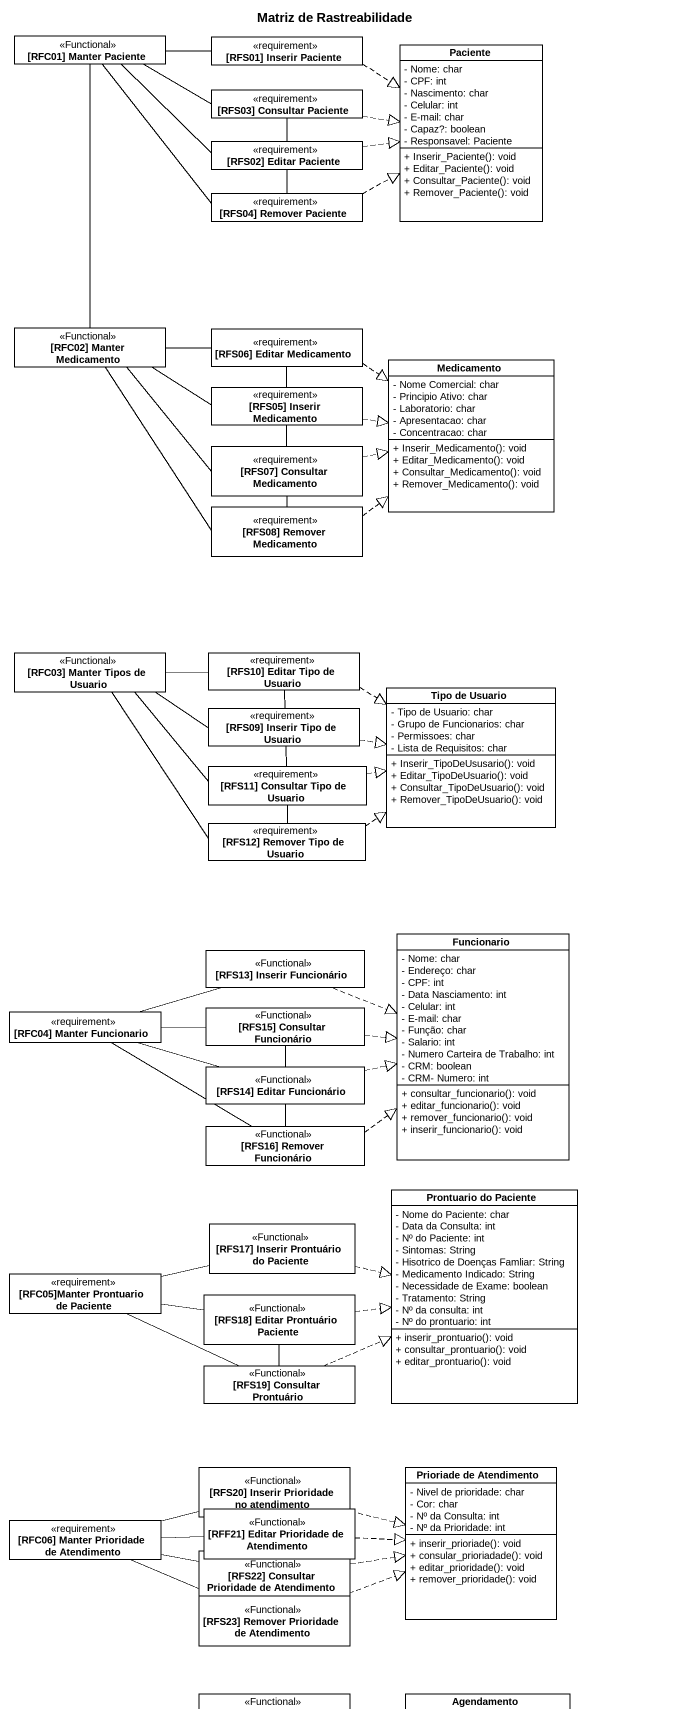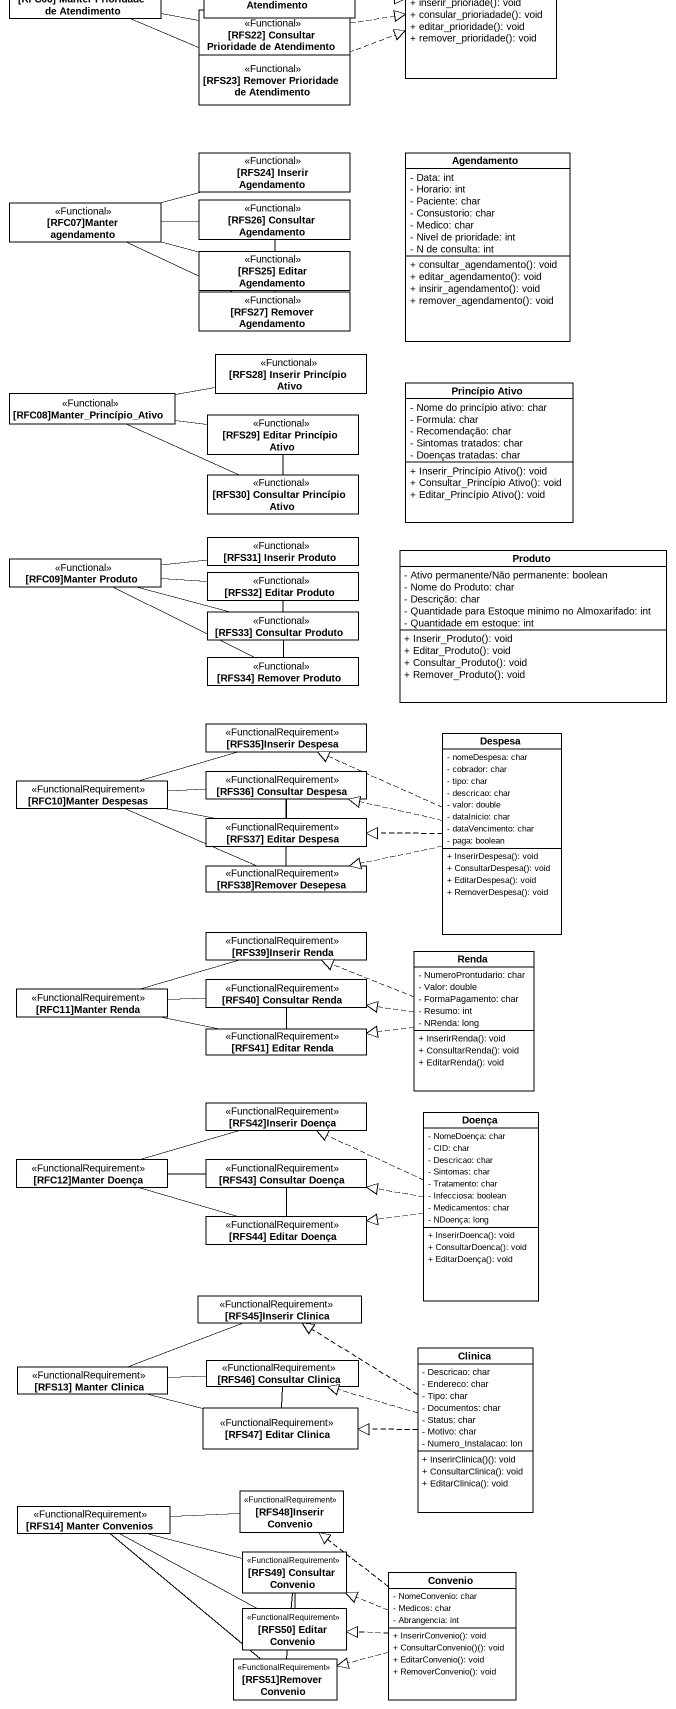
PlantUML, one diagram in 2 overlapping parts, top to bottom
@startuml
title Matriz de Rastreabilidade
hide circle
hide empty members
skinparam classAttributeIconSize 0
class "[RFC01] Manter Paciente" as RFC01_Manter_Paciente <<Functional>>
class "[RFS01] Inserir Paciente" as RFS01_Inserir_Paciente <<requirement>>
class Paciente {
  - Nome: char
  - CPF: int
  - Nascimento: char
  - Celular: int
  - E-mail: char
  - Capaz?: boolean
  - Responsavel: Paciente
  + Inserir_Paciente(): void
  + Editar_Paciente(): void
  + Consultar_Paciente(): void
  + Remover_Paciente(): void
}
class "[RFS03] Consultar Paciente" as RFS03_Consultar_Paciente <<requirement>>
class "[RFS02] Editar Paciente" as RFS02_Editar_Paciente <<requirement>>
class "[RFS04] Remover Paciente" as RFS04_Remover_Paciente <<requirement>>
class "[RFC02] Manter Medicamento" as RFC02_Manter_Medicamento <<Functional>>
class "[RFS06] Editar Medicamento" as RFS06_Editar_Medicamento <<requirement>>
class Medicamento {
  - Nome Comercial: char
  - Principio Ativo: char
  - Laboratorio: char
  - Apresentacao: char
  - Concentracao: char
  + Inserir_Medicamento(): void
  + Editar_Medicamento(): void
  + Consultar_Medicamento(): void
  + Remover_Medicamento(): void
}
class "[RFS05] Inserir Medicamento" as RFS05_Inserir_Medicamento <<requirement>>
class "[RFS07] Consultar Medicamento" as RFS07_Consultar_Medicamento <<requirement>>
class "[RFS08] Remover Medicamento" as RFS08_Remover_Medicamento <<requirement>>
class "[RFC03] Manter Tipos de Usuario" as RFC03_Manter_Tipos_de <<Functional>>
class "[RFS10] Editar Tipo de Usuario" as RFS10_Editar_Tipo_de_Usuario <<requirement>>
class "[RFS09] Inserir Tipo de Usuario" as RFS09_Inserir_Tipo_de <<requirement>>
class "Tipo de Usuario" as Tipo_de_Usuario {
  - Tipo de Usuario: char
  - Grupo de Funcionarios: char
  - Permissoes: char
  - Lista de Requisitos: char
  + Inserir_TipoDeUsusario(): void
  + Editar_TipoDeUsuario(): void
  + Consultar_TipoDeUsuario(): void
  + Remover_TipoDeUsuario(): void
}
class "[RFS11] Consultar Tipo de Usuario" as RFS11_Consultar_Tipo_de <<requirement>>
class "[RFS12] Remover Tipo de Usuario" as RFS12_Remover_Tipo_de <<requirement>>
class "[RFS13] Inserir Funcionário" as RFS13_Inserir_Funcionário <<Functional>>
class Funcionario {
  - Nome: char
  - Endereço: char
  - CPF: int
  - Data Nasciamento: int
  - Celular: int
  - E-mail: char
  - Função: char
  - Salario: int
  - Numero Carteira de Trabalho: int
  - CRM: boolean
  - CRM- Numero: int
  + consultar_funcionario(): void
  + editar_funcionario(): void
  + remover_funcionario(): void
  + inserir_funcionario(): void
}
class "[RFC04] Manter Funcionario" as RFC04_Manter_Funcionario <<requirement>>
class "[RFS15] Consultar Funcionário" as RFS15_Consultar_Funcionário <<Functional>>
class "[RFS14] Editar Funcionário" as RFS14_Editar_Funcionário <<Functional>>
class "[RFS16] Remover Funcionário" as RFS16_Remover_Funcionário <<Functional>>
class "Prontuario do Paciente" as Prontuario_do_Paciente {
  - Nome do Paciente: char
  - Data da Consulta: int
  - Nº do Paciente: int
  - Sintomas: String
  - Hisotrico de Doenças Famliar: String
  - Medicamento Indicado: String
  - Necessidade de Exame: boolean
  - Tratamento: String
  - Nº da consulta: int
  - Nº do prontuario: int
  + inserir_prontuario(): void
  + consultar_prontuario(): void
  + editar_prontuario(): void
}
class "[RFS17] Inserir Prontuário do Paciente" as RFS17_Inserir_Prontuário_do <<Functional>>
class "[RFC05]Manter Prontuario de Paciente" as RFC05_Manter_Prontuario_de <<requirement>>
class "[RFS18] Editar Prontuário Paciente" as RFS18_Editar_Prontuário <<Functional>>
class "[RFS19] Consultar Prontuário" as RFS19_Consultar_Prontuário <<Functional>>
class "[RFS20] Inserir Prioridade no atendimento" as RFS20_Inserir_Prioridade_no <<Functional>>
class "Prioriade de Atendimento" as Prioriade_de_Atendimento {
  - Nivel de prioridade: char
  - Cor: char
  - Nº da Consulta: int
  - Nº da Prioridade: int
  + inserir_prioriade(): void
  + consular_prioriadade(): void
  + editar_prioridade(): void
  + remover_prioridade(): void
}
class "[RFF21] Editar Prioridade de Atendimento" as RFF21_Editar_Prioridade_de <<Functional>>
class "[RFC06] Manter Prioridade de Atendimento" as RFC06_Manter_Prioridade_de <<requirement>>
class "[RFS22] Consultar Prioridade de Atendimento" as RFS22_Consultar_Prioridade <<Functional>>
class "[RFS23] Remover Prioridade de Atendimento" as RFS23_Remover_Prioridade_de <<Functional>>
class "[RFS24] Inserir Agendamento" as RFS24_Inserir_Agendamento <<Functional>>
class Agendamento {
  - Data: int
  - Horario: int
  - Paciente: char
  - Consustorio: char
  - Medico: char
  - Nivel de prioridade: int
  - N de consulta: int
  + consultar_agendamento(): void
  + editar_agendamento(): void
  + insirir_agendamento(): void
  + remover_agendamento(): void
}
class "[RFC07]Manter agendamento" as RFC07_Manter_agendamento <<Functional>>
class "[RFS26] Consultar Agendamento" as RFS26_Consultar_Agendamento <<Functional>>
class "[RFS25] Editar Agendamento" as RFS25_Editar_Agendamento <<Functional>>
class "[RFS27] Remover Agendamento" as RFS27_Remover_Agendamento <<Functional>>
class "[RFS28] Inserir Princípio Ativo" as RFS28_Inserir_Princípio <<Functional>>
class "[RFC08]Manter_Princípio_Ativo" as RFC08_Manter_Princípio_Ativo <<Functional>>
class "Princípio Ativo" as Princípio_Ativo {
  - Nome do princípio ativo: char
  - Formula: char
  - Recomendação: char
  - Sintomas tratados: char
  - Doenças tratadas: char
  + Inserir_Princípio Ativo(): void
  + Consultar_Princípio Ativo(): void
  + Editar_Princípio Ativo(): void
}
class "[RFS29] Editar Princípio Ativo" as RFS29_Editar_Princípio_Ativo <<Functional>>
class "[RFS30] Consultar Princípio Ativo" as RFS30_Consultar_Princípio <<Functional>>
class "[RFC09]Manter Produto" as RFC09_Manter_Produto <<Functional>>
class "[RFS32] Editar Produto" as RFS32_Editar_Produto <<Functional>>
class "[RFS31] Inserir Produto" as RFS31_Inserir_Produto <<Functional>>
class Produto {
  - Ativo permanente/Não permanente: boolean
  - Nome do Produto: char
  - Descrição: char
  - Quantidade para Estoque minimo no Almoxarifado: int
  - Quantidade em estoque: int
  + Inserir_Produto(): void
  + Editar_Produto(): void
  + Consultar_Produto(): void
  + Remover_Produto(): void
}
class "[RFS33] Consultar Produto" as RFS33_Consultar_Produto <<Functional>>
class "[RFS34] Remover Produto" as RFS34_Remover_Produto <<Functional>>
class "[RFS35]Inserir Despesa" as RFS35_Inserir_Despesa <<FunctionalRequirement>>
class Despesa {
  - nomeDespesa: char
  - cobrador: char
  - tipo: char
  - descricao: char
  - valor: double
  - dataInicio: char
  - dataVencimento: char
  - paga: boolean
  + InserirDespesa(): void
  + ConsultarDespesa(): void
  + EditarDespesa(): void
  + RemoverDespesa(): void
}
class "[RFC10]Manter Despesas" as RFC10_Manter_Despesas <<FunctionalRequirement>>
class "[RFS36] Consultar Despesa" as RFS36_Consultar_Despesa <<FunctionalRequirement>>
class "[RFS37] Editar Despesa" as RFS37_Editar_Despesa <<FunctionalRequirement>>
class "[RFS38]Remover Desepesa" as RFS38_Remover_Desepesa <<FunctionalRequirement>>
class "[RFS39]Inserir Renda" as RFS39_Inserir_Renda <<FunctionalRequirement>>
class Renda {
  - NumeroProntudario: char
  - Valor: double
  - FormaPagamento: char
  - Resumo: int
  - NRenda: long
  + InserirRenda(): void
  + ConsultarRenda(): void
  + EditarRenda(): void
}
class "[RFC11]Manter Renda" as RFC11_Manter_Renda <<FunctionalRequirement>>
class "[RFS40] Consultar Renda" as RFS40_Consultar_Renda <<FunctionalRequirement>>
class "[RFS41] Editar Renda" as RFS41_Editar_Renda <<FunctionalRequirement>>
class "[RFS42]Inserir Doença" as RFS42_Inserir_Doença <<FunctionalRequirement>>
class Doença {
  - NomeDoença: char
  - CID: char
  - Descricao: char
  - Sintomas: char
  - Tratamento: char
  - Infecciosa: boolean
  - Medicamentos: char
  - NDoença: long
  + InserirDoenca(): void
  + ConsultarDoenca(): void
  + EditarDoença(): void
}
class "[RFC12]Manter Doença" as RFC12_Manter_Doença <<FunctionalRequirement>>
class "[RFS43] Consultar Doença" as RFS43_Consultar_Doença <<FunctionalRequirement>>
class "[RFS44] Editar Doença" as RFS44_Editar_Doença <<FunctionalRequirement>>
class "[RFS45]Inserir Clinica" as RFS45_Inserir_Clinica <<FunctionalRequirement>>
class "[RFS13] Manter Clinica" as RFS13_Manter_Clinica <<FunctionalRequirement>>
class "[RFS46] Consultar Clinica" as RFS46_Consultar_Clinica <<FunctionalRequirement>>
class Clinica {
  - Descricao: char
  - Endereco: char
  - Tipo: char
  - Documentos: char
  - Status: char
  - Motivo: char
  - Numero_Instalacao: lon
  + InserirClinica()(): void
  + ConsultarClinica(): void
  + EditarClinica(): void
}
class "[RFS47] Editar Clinica" as RFS47_Editar_Clinica <<FunctionalRequirement>>
class "[RFS14] Manter Convenios" as RFS14_Manter_Convenios <<FunctionalRequirement>>
class "[RFS48]Inserir Convenio" as RFS48_Inserir_Convenio <<FunctionalRequirement>>
class "[RFS49] Consultar Convenio" as RFS49_Consultar_Convenio <<FunctionalRequirement>>
class Convenio {
  - NomeConvenio: char
  - Medicos: char
  - Abrangencia: int
  + InserirConvenio(): void
  + ConsultarConvenio()(): void
  + EditarConvenio(): void
  + RemoverConvenio(): void
}
class "[RFS50] Editar Convenio" as RFS50_Editar_Convenio <<FunctionalRequirement>>
class "[RFS51]Remover Convenio" as RFS51_Remover_Convenio <<FunctionalRequirement>>
RFC01_Manter_Paciente -right- RFS01_Inserir_Paciente
RFC01_Manter_Paciente -right- RFS03_Consultar_Paciente
RFC01_Manter_Paciente -right- RFS02_Editar_Paciente
RFC01_Manter_Paciente -- RFS04_Remover_Paciente
RFC01_Manter_Paciente -- RFC02_Manter_Medicamento
RFS01_Inserir_Paciente .right.|> Paciente
RFS03_Consultar_Paciente .right.|> Paciente
RFS03_Consultar_Paciente -- RFS02_Editar_Paciente
RFS03_Consultar_Paciente -- RFS04_Remover_Paciente
RFS02_Editar_Paciente .right.|> Paciente
RFS04_Remover_Paciente .right.|> Paciente
RFC02_Manter_Medicamento -right- RFS06_Editar_Medicamento
RFC02_Manter_Medicamento -right- RFS05_Inserir_Medicamento
RFC02_Manter_Medicamento -- RFS07_Consultar_Medicamento
RFC02_Manter_Medicamento -- RFS08_Remover_Medicamento
RFS06_Editar_Medicamento .right.|> Medicamento
RFS05_Inserir_Medicamento .right.|> Medicamento
RFS07_Consultar_Medicamento -up- RFS06_Editar_Medicamento
RFS07_Consultar_Medicamento .right.|> Medicamento
RFS07_Consultar_Medicamento -- RFS08_Remover_Medicamento
RFS08_Remover_Medicamento .right.|> Medicamento
RFC03_Manter_Tipos_de -right- RFS10_Editar_Tipo_de_Usuario
RFC03_Manter_Tipos_de -right- RFS09_Inserir_Tipo_de
RFC03_Manter_Tipos_de -right- RFS11_Consultar_Tipo_de
RFC03_Manter_Tipos_de -- RFS12_Remover_Tipo_de
RFS10_Editar_Tipo_de_Usuario .right.|> Tipo_de_Usuario
RFS09_Inserir_Tipo_de .right.|> Tipo_de_Usuario
RFS11_Consultar_Tipo_de -up- RFS10_Editar_Tipo_de_Usuario
RFS11_Consultar_Tipo_de .right.|> Tipo_de_Usuario
RFS11_Consultar_Tipo_de -- RFS12_Remover_Tipo_de
RFS12_Remover_Tipo_de .right.|> Tipo_de_Usuario
RFS13_Inserir_Funcionário .right.|> Funcionario
RFC04_Manter_Funcionario -right- RFS13_Inserir_Funcionário
RFC04_Manter_Funcionario -right- RFS15_Consultar_Funcionário
RFC04_Manter_Funcionario -right- RFS14_Editar_Funcionário
RFC04_Manter_Funcionario -right- RFS16_Remover_Funcionário
RFS15_Consultar_Funcionário .right.|> Funcionario
RFS15_Consultar_Funcionário -- RFS14_Editar_Funcionário
RFS15_Consultar_Funcionário -- RFS16_Remover_Funcionário
RFS14_Editar_Funcionário .right.|> Funcionario
RFS16_Remover_Funcionário .right.|> Funcionario
RFS17_Inserir_Prontuário_do .right.|> Prontuario_do_Paciente
RFC05_Manter_Prontuario_de -right- RFS17_Inserir_Prontuário_do
RFC05_Manter_Prontuario_de -right- RFS18_Editar_Prontuário
RFC05_Manter_Prontuario_de -right- RFS19_Consultar_Prontuário
RFS18_Editar_Prontuário .right.|> Prontuario_do_Paciente
RFS19_Consultar_Prontuário .right.|> Prontuario_do_Paciente
RFS19_Consultar_Prontuário -up- RFS18_Editar_Prontuário
RFS20_Inserir_Prioridade_no .right.|> Prioriade_de_Atendimento
RFF21_Editar_Prioridade_de .right.|> Prioriade_de_Atendimento
RFC06_Manter_Prioridade_de -right- RFS20_Inserir_Prioridade_no
RFC06_Manter_Prioridade_de -right- RFF21_Editar_Prioridade_de
RFC06_Manter_Prioridade_de -right- RFS22_Consultar_Prioridade
RFC06_Manter_Prioridade_de -right- RFS23_Remover_Prioridade_de
RFS22_Consultar_Prioridade .right.|> Prioriade_de_Atendimento
RFS22_Consultar_Prioridade -up- RFF21_Editar_Prioridade_de
RFS22_Consultar_Prioridade -- RFS23_Remover_Prioridade_de
RFS23_Remover_Prioridade_de .right.|> Prioriade_de_Atendimento
RFC07_Manter_agendamento -right- RFS24_Inserir_Agendamento
RFC07_Manter_agendamento -right- RFS26_Consultar_Agendamento
RFC07_Manter_agendamento -right- RFS25_Editar_Agendamento
RFC07_Manter_agendamento -right- RFS27_Remover_Agendamento
RFS26_Consultar_Agendamento -- RFS25_Editar_Agendamento
RFS26_Consultar_Agendamento -- RFS27_Remover_Agendamento
RFC08_Manter_Princípio_Ativo -right- RFS28_Inserir_Princípio
RFC08_Manter_Princípio_Ativo -right- RFS29_Editar_Princípio_Ativo
RFC08_Manter_Princípio_Ativo -right- RFS30_Consultar_Princípio
RFS30_Consultar_Princípio -up- RFS29_Editar_Princípio_Ativo
RFC09_Manter_Produto -right- RFS32_Editar_Produto
RFC09_Manter_Produto -right- RFS31_Inserir_Produto
RFC09_Manter_Produto -right- RFS33_Consultar_Produto
RFC09_Manter_Produto -right- RFS34_Remover_Produto
RFS33_Consultar_Produto -up- RFS32_Editar_Produto
RFS33_Consultar_Produto -- RFS34_Remover_Produto
RFS35_Inserir_Despesa -left- RFC10_Manter_Despesas
Despesa .left.|> RFS35_Inserir_Despesa
Despesa .left.|> RFS36_Consultar_Despesa
Despesa .left.|> RFS37_Editar_Despesa
Despesa .left.|> RFS38_Remover_Desepesa
RFS36_Consultar_Despesa -left- RFC10_Manter_Despesas
RFS36_Consultar_Despesa -- RFS37_Editar_Despesa
RFS37_Editar_Despesa -left- RFC10_Manter_Despesas
RFS38_Remover_Desepesa -left- RFC10_Manter_Despesas
RFS38_Remover_Desepesa -up- RFS36_Consultar_Despesa
Renda .left.|> RFS39_Inserir_Renda
Renda .left.|> RFS40_Consultar_Renda
Renda .left.|> RFS41_Editar_Renda
RFC11_Manter_Renda -right- RFS39_Inserir_Renda
RFC11_Manter_Renda -right- RFS40_Consultar_Renda
RFC11_Manter_Renda -right- RFS41_Editar_Renda
RFS40_Consultar_Renda -- RFS41_Editar_Renda
Doença .left.|> RFS42_Inserir_Doença
Doença .left.|> RFS43_Consultar_Doença
Doença .left.|> RFS44_Editar_Doença
RFC12_Manter_Doença -right- RFS42_Inserir_Doença
RFC12_Manter_Doença -right- RFS43_Consultar_Doença
RFC12_Manter_Doença -right- RFS44_Editar_Doença
RFS43_Consultar_Doença -- RFS44_Editar_Doença
RFS45_Inserir_Clinica -left- RFS13_Manter_Clinica
RFS46_Consultar_Clinica -left- RFS13_Manter_Clinica
RFS46_Consultar_Clinica -- RFS47_Editar_Clinica
Clinica .up.|> RFS45_Inserir_Clinica
Clinica .left.|> RFS46_Consultar_Clinica
Clinica .left.|> RFS47_Editar_Clinica
RFS47_Editar_Clinica -left- RFS13_Manter_Clinica
RFS48_Inserir_Convenio -left- RFS14_Manter_Convenios
RFS49_Consultar_Convenio -left- RFS14_Manter_Convenios
RFS49_Consultar_Convenio -- RFS50_Editar_Convenio
Convenio .up.|> RFS48_Inserir_Convenio
Convenio .left.|> RFS49_Consultar_Convenio
Convenio .left.|> RFS50_Editar_Convenio
Convenio .left.|> RFS51_Remover_Convenio
RFS50_Editar_Convenio -left- RFS14_Manter_Convenios
RFS51_Remover_Convenio -up- RFS14_Manter_Convenios
RFS51_Remover_Convenio -up- RFS49_Consultar_Convenio
@enduml
